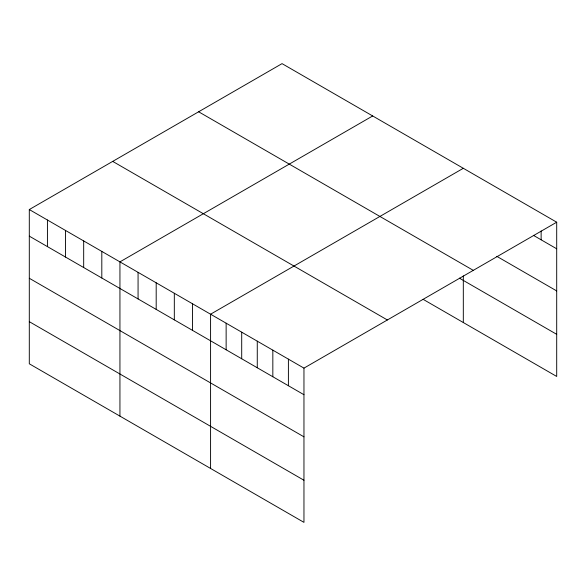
<?xml version="1.0" encoding="UTF-8"?>
<svg xmlns="http://www.w3.org/2000/svg" width="586" height="586" viewBox="0 0 586 586"><rect width="100%" height="100%" fill="white"/><g stroke="black" fill="none" stroke-linecap="round" stroke-linejoin="round"><path stroke-width="0.88" d="M29.3 209.546L303.958 368.125L303.958 522.368L29.3 363.796L29.3 209.546L282.042 63.632L556.7 222.204L556.7 376.454L423.121 299.329M372.674 115.962L119.94 261.876L119.94 416.126M463.314 168.292L210.579 314.206L210.579 468.456M303.958 368.125L556.7 222.204M533.355 235.316L556.7 248.801M496.782 256.331L556.7 290.927M198.632 111.787L473.298 270.358M459.373 278.138L556.7 334.328M112.702 161.392L387.368 319.971M29.3 236.143L303.958 394.715M29.3 278.269L303.958 436.841M29.3 321.67L303.958 480.242M541.134 230.95L541.134 239.813M463.314 275.889L463.314 322.534M288.4 359.137L288.4 385.727M272.834 350.15L272.834 376.747M257.269 341.162L257.269 367.759M241.703 332.181L241.703 358.771M226.137 323.194L226.137 349.783M192.45 303.738L192.45 330.336M174.32 293.278L174.32 319.868M156.191 282.811L156.191 309.401M138.069 272.344L138.069 298.933M101.81 251.409L101.81 278.006M83.681 240.949L83.681 267.538M65.559 230.481L65.559 257.071M47.429 220.014L47.429 246.603"/></g></svg>
